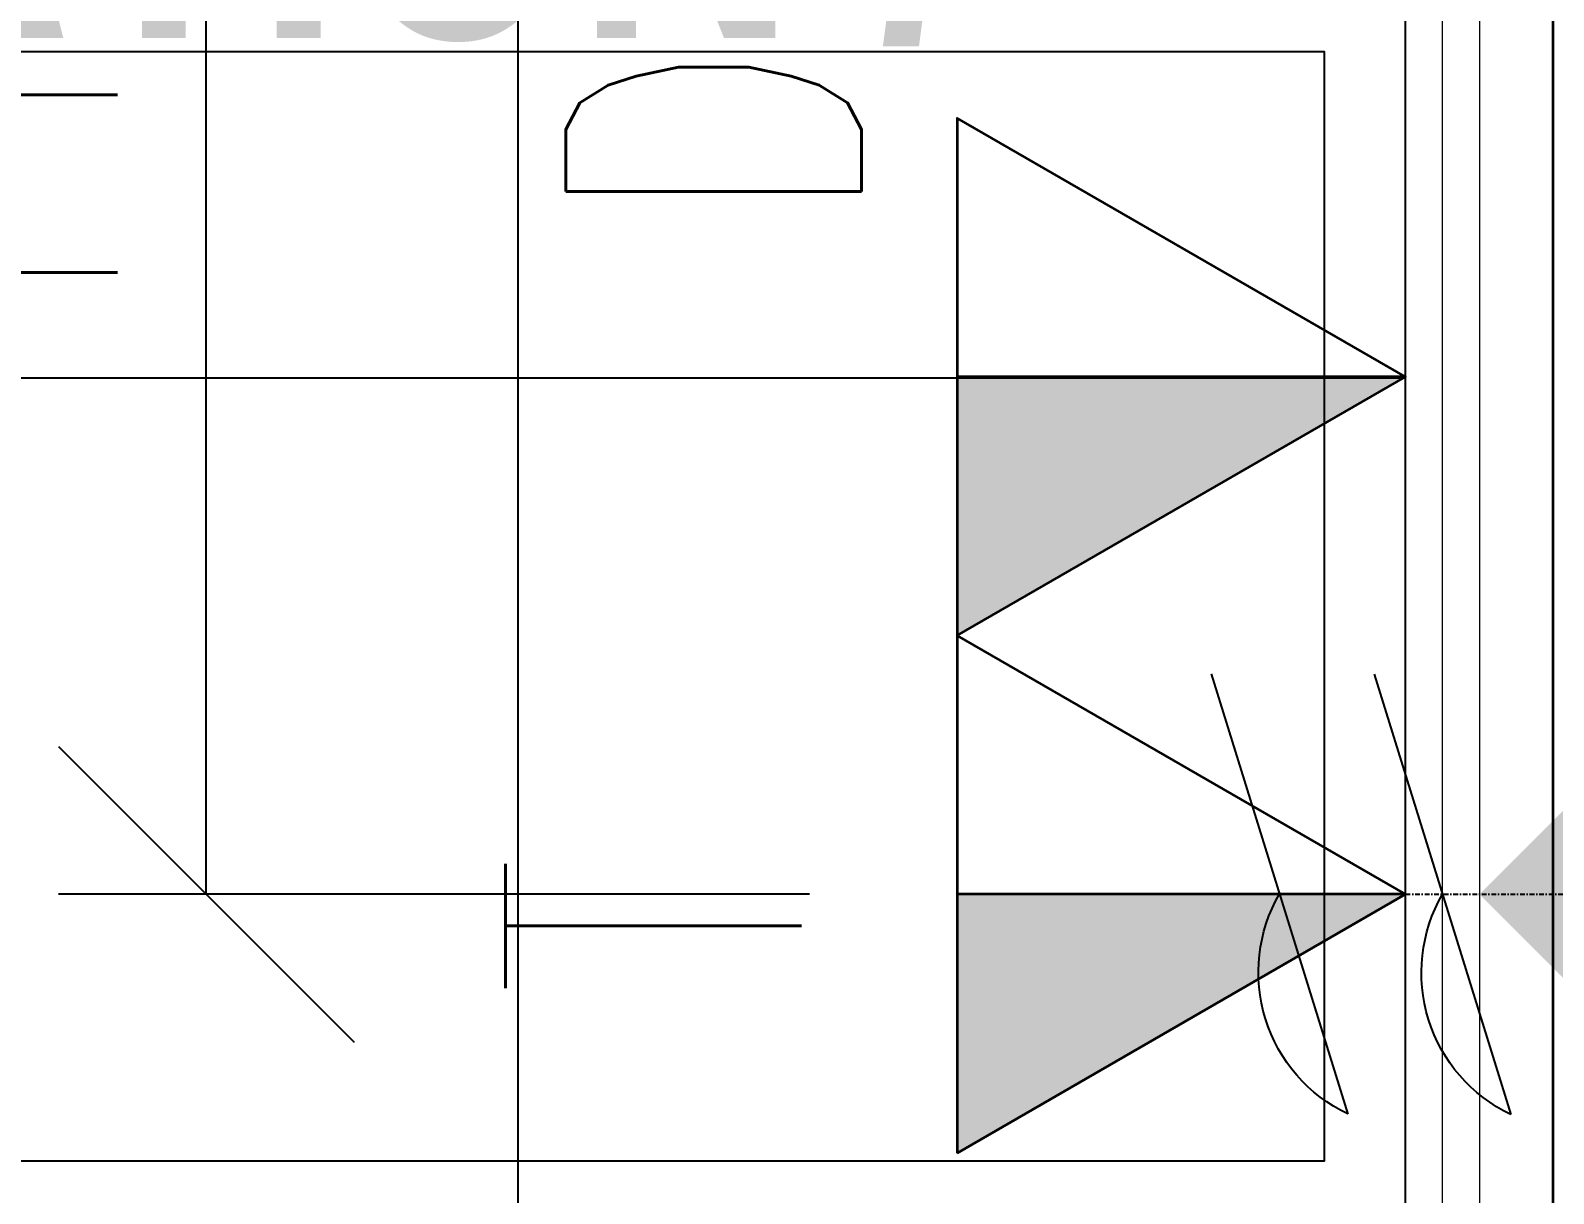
# Model space of a CAD drawing. Extents: x -560814 to 57327, y -29287 to 19916.
# Drawn here: x 41846 to 42876, y -7592 to -6805 of the extents above; entities that cross this region are included whole.
import ezdxf

# ---------------------------------------------------------------- set-up
doc = ezdxf.new("R2010")
doc.units = 0
doc.header["$LTSCALE"] = 0.25
doc.linetypes.add('DASHDOT', pattern=[25.4, 12.7, -6.35, 0, -6.35])
for name, color, linetype in [('0 @ 50', 7, 'Continuous'), ('01-First Floor$0$FALSE CEILING', 251, 'Continuous'), ('T-WIRE', 140, 'Continuous')]:
    doc.layers.add(name, color=color, linetype=linetype)
for name, color, linetype, lineweight in [('01-First Floor$0$72_EGR_BASE_TEXT', 252, 'Continuous', 5), ('01-First Floor$0$Aluminum', 251, 'Continuous', 5), ('01-First Floor$0$LOADING', 253, 'Continuous', 5), ('01-First Floor$0$Walls', 251, 'Continuous', 5), ('E-LITE-CLNG-CNDT', 6, 'DASHDOT', 35), ('T-DATA-CLNG-COND', 51, 'DASHDOT', 25), ('T-DATA-CLNG-COND @ 100', 51, 'DASHDOT', 25), ('T-DATA-DEVC-TYPE', 2, 'Continuous', 25), ('T-DATA-DIM', 251, 'DASHDOT', 25), ('T-DATA-WALL @ 100', 33, 'Continuous', 35)]:
    doc.layers.add(name, color=color, linetype=linetype, lineweight=lineweight)
doc.styles.add('01-First Floor$0$X3G_ENTITY_9EC9', font='swisscl.ttf', dxfattribs={"height": 0.2})
doc.styles.add('DC_SIMPLEX', font='SIMPLEX.shx', dxfattribs={"width": 0.7})
doc.dimstyles.new('DevCad-MM', dxfattribs={"dimscale": 0.01, "dimtxt": 2, "dimasz": 2, "dimexe": 1, "dimexo": 1, "dimgap": 0.6, "dimtad": 1, "dimdec": 0, "dimrnd": 10, "dimzin": 1, "dimdsep": 46, "dimtxsty": 'DC_SIMPLEX', "dimblk1": 'OBLIQUE', "dimblk2": 'OBLIQUE', "dimsah": 1, "dimcen": 3, "dimclrd": 256, "dimclre": 256, "dimclrt": 45, "dimadec": 0, "dimazin": 0, "dimtfac": 1, "dimtdec": 0, "dimtix": 1, "dimtmove": 2, "dimatfit": 2, "dimldrblk": 'OBLIQUE', "dimfxl": 1, "dimtolj": 1, "dimtzin": 0, "dimarcsym": 0})

# ---------------------------------------------------------------- blocks, each defined once
blk = doc.blocks.new('*U39')
blk.add_hatch(color=254).paths.add_polyline_path([(1.75, 3.031), (0, 3.031), (0, 0)])
blk.add_line((0, 0), (0, 3.031))
blk.add_lwpolyline([(1.75, 3.031), (0, 0), (-1.75, 3.031)], close=True)
at = {"layer": 'T-DATA-DEVC-TYPE', "style": 'DC_SIMPLEX', "width": 0.7, "flags": 8}
blk.add_attdef('DC_TYPE', (2.682, 5.634), '', height=2, rotation=360, dxfattribs=at)
blk = doc.blocks.new('*U40')
blk.add_hatch(color=254).paths.add_polyline_path([(1.75, 3.031), (0, 3.031), (0, 0)])
blk.add_line((0, 0), (0, 3.031))
blk.add_lwpolyline([(1.75, 3.031), (0, 0), (-1.75, 3.031)], close=True)
at = {"layer": 'T-DATA-DEVC-TYPE', "style": 'DC_SIMPLEX', "width": 0.7, "flags": 8}
blk.add_attdef('DC_TYPE', (2.682, 5.634), '', height=2, rotation=360, dxfattribs=at)
blk = doc.blocks.new('01-First Floor$0$A$C37be4daf')
at = {"layer": '01-First Floor$0$Aluminum'}
for p, q in [((1416, 598.2), (216, 598.2)), ((241, 498.2), (241, 598.2)), ((291, 548.2), (291, 598.2)), ((1341, 548.2), (1341, 598.2)), ((1391, 498.2), (1391, 598.2)), ((291, 573.2), (1341, 573.2)), ((1391, 548.2), (241, 548.2)), ((1416, 498.2), (216, 498.2))]:
    blk.add_line(p, q, dxfattribs=at)
at = {"layer": '01-First Floor$0$Walls'}
for p, q in [((216, 498.2), (216, 598.2)), ((1416, 498.2), (1416, 598.2))]:
    blk.add_line(p, q, dxfattribs=at)
blk = doc.blocks.new('01-First Floor')
at = {"layer": '01-First Floor$0$FALSE CEILING', "linetype": 'Continuous'}
for p, q in [((42176, -9440), (42176, -6200)), ((38576, -7040), (42776, -7040))]:
    blk.add_line(p, q, dxfattribs=at)
at = {"layer": '01-First Floor$0$FALSE CEILING'}
for points in [[(42876, -2710), (44676, -2710), (44675.1, -12835.7), (42875.1, -12835.7)], [(38576, -9440), (42776, -9440), (42776, -6200), (38576, -6200)]]:
    blk.add_lwpolyline(points, close=True, dxfattribs=at)
at = {"layer": '01-First Floor$0$FALSE CEILING', "elevation": 0}
blk.add_lwpolyline([(41221.1, -6819.4), (41221.1, -7569.4), (42721.1, -7569.4), (42721.1, -6819.4)], close=True, dxfattribs=at)
at = {"layer": '01-First Floor$0$LOADING', "elevation": 0}
blk.add_lwpolyline([(41221.1, -6819.4), (41221.1, -7569.4), (42721.1, -7569.4), (42721.1, -6819.4)], close=True, dxfattribs=at)
at = {"layer": '01-First Floor$0$Walls'}
for p, q in [((42876, -5460), (42876, -8320)), ((42776, -6200), (42776, -8320))]:
    blk.add_line(p, q, dxfattribs=at)
at = {"rotation": 90}
blk.add_blockref('01-First Floor$0$A$C37be4daf', (43374.2, -8076), dxfattribs=at)
at = {"layer": '01-First Floor$0$72_EGR_BASE_TEXT', "insert": (40530.2, -6610), "char_height": 200, "width": 4223.97, "attachment_point": 2, "style": '01-First Floor$0$X3G_ENTITY_9EC9'}
blk.add_mtext('{\\fSwis721 LtCn BT|b1|i0|c0|p34;EAR, NOSE, THROAT CONSULTATION / EXAMINATION ROOM}', dxfattribs=at)
blk = doc.blocks.new('*U131')
blk.add_hatch(color=256).paths.add_polyline_path([(1, 0), (0, 1), (-1, 0)])
blk = doc.blocks.new('W-TEL')
blk.add_line((-66, -212.7), (66, 212.7))
blk.add_arc((130.7, 76), 151.2, 115.3301, 210.179)
blk = doc.blocks.new('*U107')
at = {"layer": 'T-WIRE', "xscale": -0.006999999999825377, "yscale": 0.006999999999970897, "zscale": 0.006999999999999999}
for p in [(0, 0), (1.102, -0.003)]:
    blk.add_blockref('W-TEL', p, dxfattribs=at)
blk = doc.blocks.new('_OBLIQUE')
at = {"color": 0, "linetype": 'ByBlock'}
blk.add_line((-0.5, -0.5), (0.5, 0.5), dxfattribs=at)
blk = doc.blocks.new('*D181')
at = {"layer": 'Defpoints', "color": 0, "linetype": 'Continuous', "transparency": 16777216}
for p in [(41965.2, -6200), (42472.9, -6200), (42472.9, -7389.2)]:
    blk.add_point(p, dxfattribs=at)
at = {"layer": 'T-DATA-DIM', "linetype": 'Continuous', "lineweight": -2, "transparency": 16777216}
for p, q in [((42372.9, -6200), (41865.2, -6200)), ((41965.2, -7389.2), (41965.2, -6200)), ((42372.9, -7389.2), (41865.2, -7389.2))]:
    blk.add_line(p, q, dxfattribs=at)
at = {"layer": 'T-DATA-DIM', "linetype": 'Continuous', "lineweight": -2, "transparency": 16777216, "xscale": 200, "yscale": 200, "zscale": 200}
for p, rotation in [((41965.2, -6200), 90), ((41965.2, -7389.2), 270)]:
    blk.add_blockref('_OBLIQUE', p, dxfattribs=dict(at, rotation=rotation))
at = {"layer": 'T-DATA-DIM', "color": 45, "linetype": 'Continuous', "transparency": 16777216, "insert": (41805.2, -6794.6), "char_height": 200, "attachment_point": 5, "rotation": 90, "style": 'DC_SIMPLEX'}
blk.add_mtext('\\A1;1190', dxfattribs=at)

msp = doc.modelspace()

# ---------------------------------------------------------------- linework, layer by layer
at = {"layer": 'T-DATA-CLNG-COND'}
msp.add_lwpolyline([(42776, -7389.2), (42926, -7389.2)], dxfattribs=at)

# ---------------------------------------------------------------- block references
at = {"layer": '0 @ 50', "xscale": 100, "yscale": 100, "zscale": 100, "rotation": 180}
msp.add_blockref('*U107', (42801, -7389.2), dxfattribs=at)
at = {"layer": 'E-LITE-CLNG-CNDT'}
msp.add_blockref('01-First Floor', (0, 0), dxfattribs=at)
at = {"layer": 'T-DATA-CLNG-COND @ 100', "xscale": -100, "yscale": 100, "zscale": 100, "rotation": 90.00000000001782}
msp.add_blockref('*U131', (42926, -7389.2), dxfattribs=at)
at = {"layer": 'T-DATA-WALL @ 100'}
ref = msp.add_blockref('*U39', (42776, -7039.2), dxfattribs=dict(at, xscale=-100, yscale=100, zscale=100, rotation=90))
ref.add_attrib('DC_TYPE', 'D', (42408.2, -6937.9, 0), dxfattribs={"layer": 'T-DATA-DEVC-TYPE', "height": 200, "rotation": 90, "style": 'DC_SIMPLEX', "width": 0.7, "flags": 8})
ref = msp.add_blockref('*U40', (42776, -7389.2), dxfattribs=dict(at, xscale=-100, yscale=100, zscale=100, rotation=90))
ref.add_attrib('DC_TYPE', 'T', (42367.5, -7458.6), dxfattribs={"layer": 'T-DATA-DEVC-TYPE', "height": 200, "rotation": 90, "style": 'DC_SIMPLEX', "width": 0.7, "flags": 8})

# ---------------------------------------------------------------- dimensions: what is measured, and where the dimension line sits
at = {"layer": 'T-DATA-DIM', "linetype": 'Continuous'}
dim = msp.add_linear_dim(base=(41965.2, -6200), p1=(42472.9, -7389.2), p2=(42472.9, -6200), angle=90, dimstyle='DevCad-MM', dxfattribs=at)
dim.commit()
dim.dimension.update_dxf_attribs({"geometry": '*D181', "text_midpoint": (41805.2, -6794.6)})

doc.saveas('drawing.dxf')
